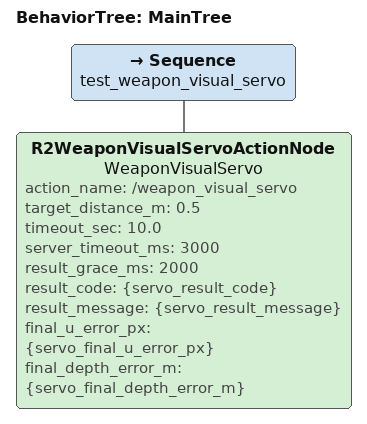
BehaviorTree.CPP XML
<root BTCPP_format="4" main_tree_to_execute="MainTree">
  <BehaviorTree ID="MainTree">
    <Sequence name="test_weapon_visual_servo">

      <R2WeaponVisualServoActionNode
        name="WeaponVisualServo"
        action_name="/weapon_visual_servo"
        target_distance_m="0.5"
        timeout_sec="10.0"
        server_timeout_ms="3000"
        result_grace_ms="2000"
        result_code="{servo_result_code}"
        result_message="{servo_result_message}"
        final_u_error_px="{servo_final_u_error_px}"
        final_depth_error_m="{servo_final_depth_error_m}" />

    </Sequence>
  </BehaviorTree>
</root>
